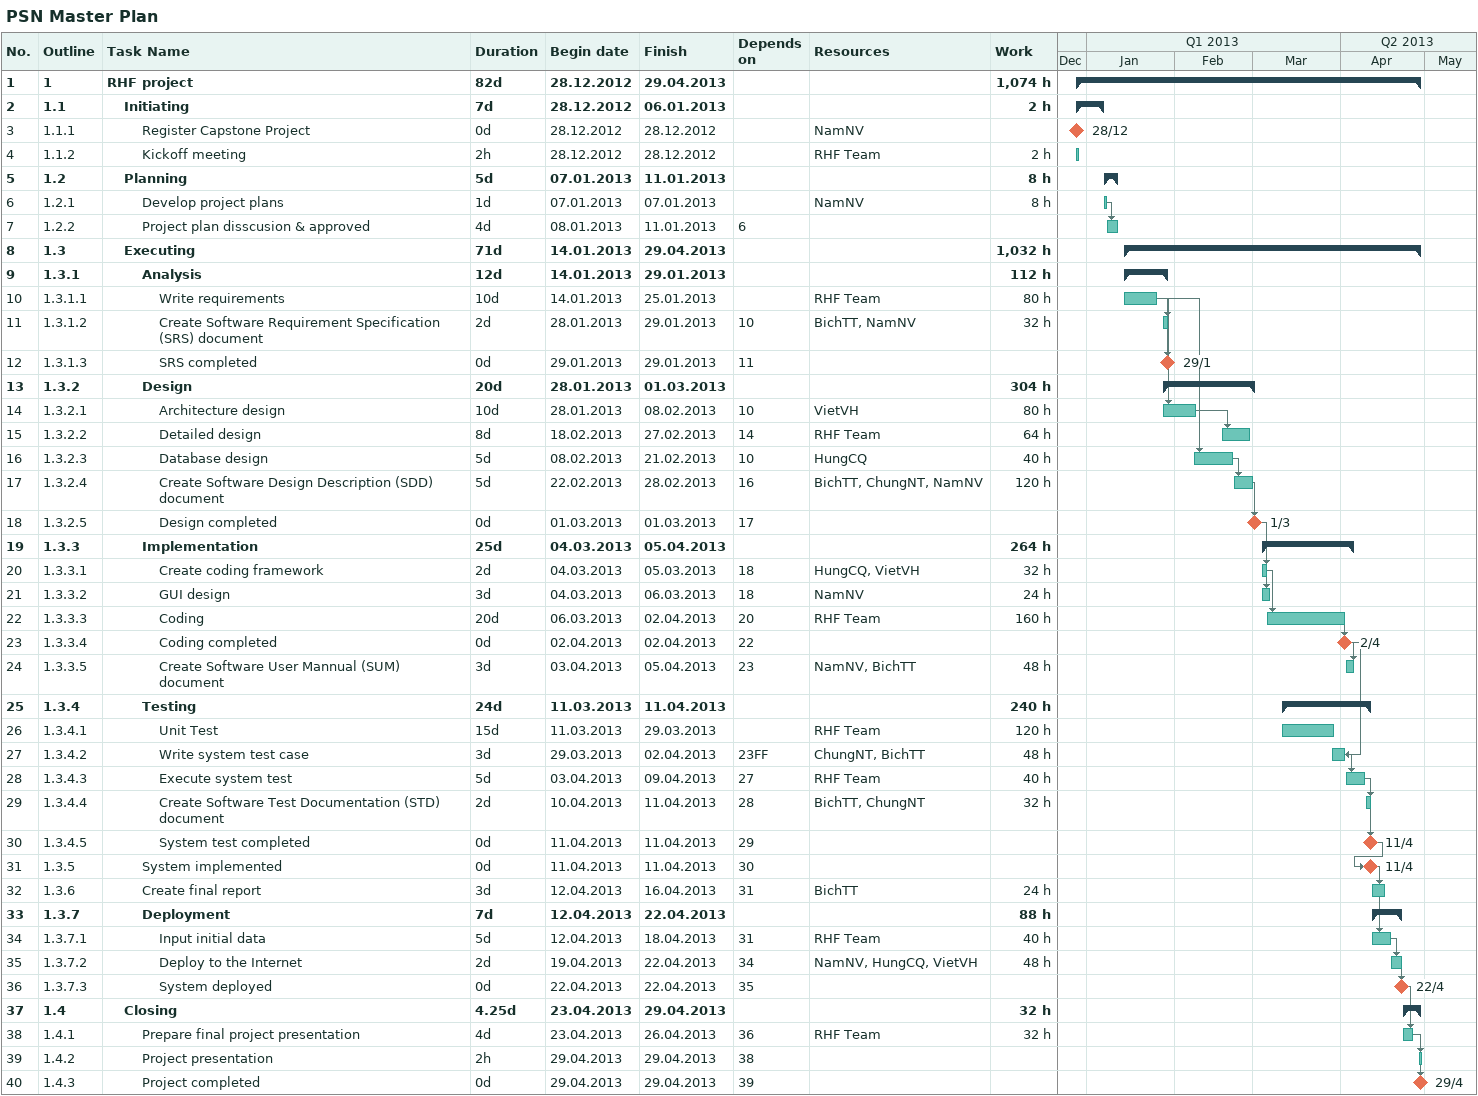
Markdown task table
PSN Master Plan

| ID | WBS | Task | Duration | Start | Finish | Predecessors | Resources | Work (h) |
|---|---|---|---|---|---|---|---|---|
| 1 | 1 | **RHF project** | 82d | 2012-12-28 | 2013-04-29 |  |  | 1074 |
| 2 | 1.1 | **Initiating** | 7d | 2012-12-28 | 2013-01-06 |  |  | 2 |
| 3 | 1.1.1 | Register Capstone Project | 0d | 2012-12-28 | 2012-12-28 |  | NamNV |  |
| 4 | 1.1.2 | Kickoff meeting | 2h | 2012-12-28 | 2012-12-28 |  | RHF Team | 2 |
| 5 | 1.2 | **Planning** | 5d | 2013-01-07 | 2013-01-11 |  |  | 8 |
| 6 | 1.2.1 | Develop project plans | 1d | 2013-01-07 | 2013-01-07 |  | NamNV | 8 |
| 7 | 1.2.2 | Project plan disscusion & approved | 4d | 2013-01-08 | 2013-01-11 | 6 |  |  |
| 8 | 1.3 | **Executing** | 71d | 2013-01-14 | 2013-04-29 |  |  | 1032 |
| 9 | 1.3.1 | **Analysis** | 12d | 2013-01-14 | 2013-01-29 |  |  | 112 |
| 10 | 1.3.1.1 | Write requirements | 10d | 2013-01-14 | 2013-01-25 |  | RHF Team | 80 |
| 11 | 1.3.1.2 | Create Software Requirement Specification (SRS) document | 2d | 2013-01-28 | 2013-01-29 | 10 | BichTT, NamNV | 32 |
| 12 | 1.3.1.3 | SRS completed | 0d | 2013-01-29 | 2013-01-29 | 11 |  |  |
| 13 | 1.3.2 | **Design** | 20d | 2013-01-28 | 2013-03-01 |  |  | 304 |
| 14 | 1.3.2.1 | Architecture design | 10d | 2013-01-28 | 2013-02-08 | 10 | VietVH | 80 |
| 15 | 1.3.2.2 | Detailed design | 8d | 2013-02-18 | 2013-02-27 | 14 | RHF Team | 64 |
| 16 | 1.3.2.3 | Database design | 5d | 2013-02-08 | 2013-02-21 | 10 | HungCQ | 40 |
| 17 | 1.3.2.4 | Create Software Design Description (SDD) document | 5d | 2013-02-22 | 2013-02-28 | 16 | BichTT, ChungNT, NamNV | 120 |
| 18 | 1.3.2.5 | Design completed | 0d | 2013-03-01 | 2013-03-01 | 17 |  |  |
| 19 | 1.3.3 | **Implementation** | 25d | 2013-03-04 | 2013-04-05 |  |  | 264 |
| 20 | 1.3.3.1 | Create coding framework | 2d | 2013-03-04 | 2013-03-05 | 18 | HungCQ, VietVH | 32 |
| 21 | 1.3.3.2 | GUI design | 3d | 2013-03-04 | 2013-03-06 | 18 | NamNV | 24 |
| 22 | 1.3.3.3 | Coding | 20d | 2013-03-06 | 2013-04-02 | 20 | RHF Team | 160 |
| 23 | 1.3.3.4 | Coding completed | 0d | 2013-04-02 | 2013-04-02 | 22 |  |  |
| 24 | 1.3.3.5 | Create Software User Mannual (SUM) document | 3d | 2013-04-03 | 2013-04-05 | 23 | NamNV, BichTT | 48 |
| 25 | 1.3.4 | **Testing** | 24d | 2013-03-11 | 2013-04-11 |  |  | 240 |
| 26 | 1.3.4.1 | Unit Test | 15d | 2013-03-11 | 2013-03-29 |  | RHF Team | 120 |
| 27 | 1.3.4.2 | Write system test case | 3d | 2013-03-29 | 2013-04-02 | 23FF | ChungNT, BichTT | 48 |
| 28 | 1.3.4.3 | Execute system test | 5d | 2013-04-03 | 2013-04-09 | 27 | RHF Team | 40 |
| 29 | 1.3.4.4 | Create Software Test Documentation (STD) document | 2d | 2013-04-10 | 2013-04-11 | 28 | BichTT, ChungNT | 32 |
| 30 | 1.3.4.5 | System test completed | 0d | 2013-04-11 | 2013-04-11 | 29 |  |  |
| 31 | 1.3.5 | System implemented | 0d | 2013-04-11 | 2013-04-11 | 30 |  |  |
| 32 | 1.3.6 | Create final report | 3d | 2013-04-12 | 2013-04-16 | 31 | BichTT | 24 |
| 33 | 1.3.7 | **Deployment** | 7d | 2013-04-12 | 2013-04-22 |  |  | 88 |
| 34 | 1.3.7.1 | Input initial data | 5d | 2013-04-12 | 2013-04-18 | 31 | RHF Team | 40 |
| 35 | 1.3.7.2 | Deploy to the Internet | 2d | 2013-04-19 | 2013-04-22 | 34 | NamNV, HungCQ, VietVH | 48 |
| 36 | 1.3.7.3 | System deployed | 0d | 2013-04-22 | 2013-04-22 | 35 |  |  |
| 37 | 1.4 | **Closing** | 4.25d | 2013-04-23 | 2013-04-29 |  |  | 32 |
| 38 | 1.4.1 | Prepare final project presentation | 4d | 2013-04-23 | 2013-04-26 | 36 | RHF Team | 32 |
| 39 | 1.4.2 | Project presentation | 2h | 2013-04-29 | 2013-04-29 | 38 |  |  |
| 40 | 1.4.3 | Project completed | 0d | 2013-04-29 | 2013-04-29 | 39 |  |  |
